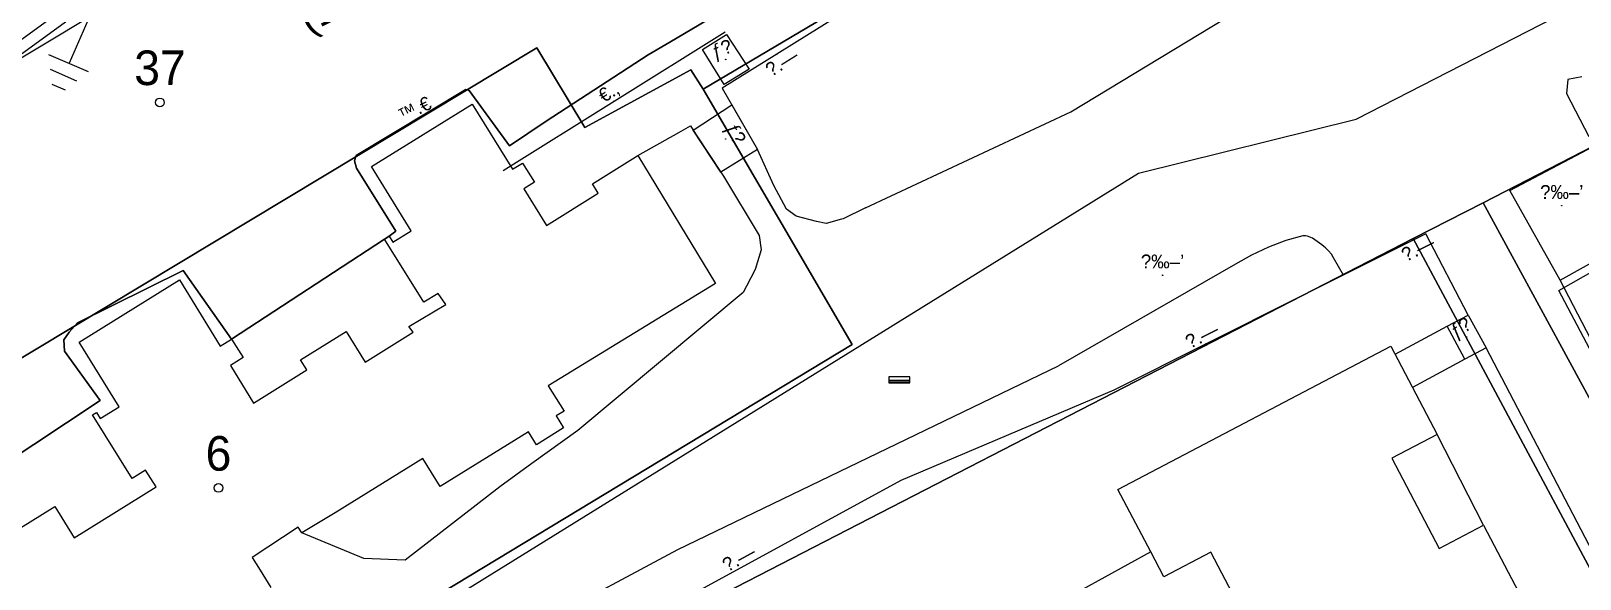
# Model space of a CAD drawing. Header units: metres. Extents: x 218299 to 220222, y 572714 to 574340.
# Drawn here: x 219449.9 to 219539.4, y 573961.7 to 573993.4 of the extents above; entities that cross this region are included whole.
import ezdxf
from ezdxf.enums import TextEntityAlignment as Align

# ---------------------------------------------------------------- set-up
doc = ezdxf.new("R2010")
doc.units = ezdxf.units.M
doc.header["$MEASUREMENT"] = 0
for name, color, linetype in [('1602', 44, 'Continuous'), ('1603', 44, 'Continuous'), ('6021', 110, 'Continuous'), ('6031', 254, 'Continuous'), ('6151', 102, 'CABLEUNDEXIST03'), ('6561', 7, 'Continuous'), ('6901', 3, 'Continuous'), ('A_POINTS', 2, 'Continuous'), ('M2200', 253, 'Continuous'), ('M2207', 253, 'Continuous'), ('M2401', 7, 'Continuous'), ('M2404', 7, 'Continuous'), ('M2407', 253, 'Continuous'), ('M2412', 253, 'Continuous'), ('M2420', 253, 'Continuous'), ('M2602', 253, 'Continuous'), ('M2605', 253, 'Continuous'), ('M2804', 253, 'Continuous'), ('M5202', 253, 'Continuous')]:
    doc.layers.add(name, color=color, linetype=linetype)
doc.styles.add('HEBTXT', font='HEBTXT')
doc.styles.add('MAVAT_HEBTXT', font='HEBTXT')
doc.linetypes.add('CABLEUNDEXIST03', pattern='A,3.5,[222,elecad.shx,S=0.01,R=0,X=0,Y=0],1.5', length=5)

# ---------------------------------------------------------------- blocks, each defined once
blk = doc.blocks.new('6901')
at = {"layer": 'A_POINTS'}
blk.add_circle((0, 0), 0.25, dxfattribs=at)
at = {"color": 0, "style": 'HEBTXT', "flags": 1}
blk.add_attdef('CODE', (-2.918, 6.399), '', height=1.7, dxfattribs=at)
at = {"color": 0, "style": 'HEBTXT'}
for tag, p in [('PATH', (0.169, 4.708)), ('HTCH', (0.169, 2.708))]:
    blk.add_attdef(tag, text='', height=1.7, dxfattribs=at).set_placement(p, align=Align.MIDDLE_CENTER)
blk = doc.blocks.new('6561')
at = {"color": 0}
blk.add_line((0, 0), (-1.62, -3.72), dxfattribs=at)
at = {"color": 0, "flags": 128}
for points in [[(-2.812, -3.202), (-0.519, -4.199)], [(-2.718, -4.061), (-1.185, -4.727)], [(-2.624, -4.919), (-1.851, -5.255)]]:
    blk.add_lwpolyline(points, dxfattribs=at)
at = {"color": 0, "style": 'HEBTXT'}
for tag, p in [('TYPE', (1.691, -1.644)), ('DESC', (1.691, -4.209))]:
    blk.add_attdef(tag, p, '', height=1.5, dxfattribs=at)
blk = doc.blocks.new('1603')
at = {"layer": 'A_POINTS'}
blk.add_circle((0, 0), 0.25, dxfattribs=at)
at = {"color": 0, "style": 'HEBTXT'}
blk.add_attdef('PARCEL_NUM', text='', height=2, dxfattribs=at).set_placement((0, 1), align=Align.CENTER)
at = {"color": 0, "style": 'HEBTXT', "flags": 1}
blk.add_attdef('LOT_NUM', text='', height=2, dxfattribs=at).set_placement((0, -2.5), align=Align.CENTER)
blk = doc.blocks.new('M2804')
blk.add_circle((0, 0), 0.025)
at = {"style": 'MAVAT_HEBTXT'}
blk.add_attdef('NAME', text='', height=0.8, dxfattribs=at).set_placement((0, 1.59), align=Align.MIDDLE)
blk = doc.blocks.new('M5202')
blk.add_lwpolyline([(-2, -0.53), (2, -0.53), (2, 0.67), (-2, 0.67)], close=True)
for points in [[(-2, 0), (2, 0)], [(-2, -0.33), (2, -0.33)]]:
    blk.add_lwpolyline(points)
at = {"style": 'MAVAT_HEBTXT', "flags": 1}
for tag, p in [('MARK', (0, 1.92)), ('HEIGHT', (0, -1.78)), ('NAME', (0, -4.35))]:
    blk.add_attdef(tag, text='', height=0.8, dxfattribs=at).set_placement(p, align=Align.MIDDLE)
blk = doc.blocks.new('M2404')
blk.add_circle((0, 0), 0.025)
at = {"style": 'MAVAT_HEBTXT'}
blk.add_attdef('NAME', text='', height=0.8, dxfattribs=at).set_placement((0, 1.59), align=Align.MIDDLE)
blk = doc.blocks.new('M2412')
blk.add_circle((0, 0), 0.025)
at = {"style": 'MAVAT_HEBTXT'}
blk.add_attdef('NAME', text='', height=0.8, dxfattribs=at).set_placement((0, 1.59), align=Align.MIDDLE)
blk = doc.blocks.new('M2602')
blk.add_circle((0, 0), 0.025)
at = {"style": 'MAVAT_HEBTXT'}
blk.add_attdef('NAME', text='', height=0.8, dxfattribs=at).set_placement((0, 1.59), align=Align.MIDDLE)
blk = doc.blocks.new('M2605')
blk.add_circle((0, 0), 0.025)
at = {"style": 'MAVAT_HEBTXT'}
blk.add_attdef('NAME', text='', height=0.8, dxfattribs=at).set_placement((0, 1.59), align=Align.MIDDLE)
blk = doc.blocks.new('111')
at = {"layer": 'M2200'}
for points in [[(219448.615, 573964.265, 600.191), (219451.306, 573965.932, 600.191), (219452.423, 573964.131, 600.716), (219457.158, 573967.065, 600.506), (219456.558, 573968.033, 600.611), (219455.776, 573967.548, 599.141), (219453.49, 573971.238, 599.246), (219453.71, 573971.374, 599.246), (219453.927, 573971.024, 599.246), (219455.022, 573971.703, 599.036), (219452.709, 573975.437, 599.193), (219458.505, 573979.028, 599.298), (219460.871, 573975.21, 599.193), (219460.871, 573975.21, 599.193), (219461.526, 573975.615, 598.143), (219461.526, 573975.615, 598.143), (219462.192, 573974.54, 598.038), (219461.453, 573974.082, 599.088), (219462.794, 573971.918, 600.558), (219465.879, 573973.829, 600.663), (219465.514, 573974.418, 600.663), (219468.142, 573976.047, 600.768), (219469.235, 573974.282, 600.978), (219472.011, 573976.003, 600.978), (219471.771, 573976.339, 600.179), (219473.908, 573977.61, 601.019), (219473.46, 573978.252, 600.978), (219472.627, 573977.736, 599.613), (219470.366, 573981.386, 599.718), (219470.366, 573981.386, 599.718), (219470.631, 573981.55, 599.718), (219470.631, 573981.55, 599.718), (219470.842, 573981.21, 599.718), (219471.9, 573981.866, 599.403), (219469.599, 573985.58, 599.613), (219475.427, 573989.191, 599.718), (219477.758, 573985.429, 599.718), (219478.329, 573985.782, 598.668), (219479.016, 573984.673, 598.668), (219478.405, 573984.294, 599.613), (219479.714, 573982.182, 601.188), (219482.711, 573984.039, 601.188), (219482.371, 573984.588, 601.188), (219484.997, 573986.215, 601.083), (219484.997, 573986.215, 601.083), (219489.489, 573978.816, 601.2), (219479.818, 573972.902, 601.095), (219480.734, 573971.451, 601.019), (219480.271, 573971.179, 600.978), (219480.705, 573970.479, 599.823), (219479.136, 573969.507, 599.928), (219478.672, 573970.256, 600.873), (219473.566, 573967.092, 600.978), (219472.563, 573968.711, 601.083), (219467.499, 573965.573, 600.348), (219465.591, 573964.419, 600.599), (219465.591, 573964.419, 600.599), (219465.379, 573964.747, 600.599), (219462.712, 573962.985, 600.704), (219463.173, 573962.251, 600.663), (219463.792, 573961.253, 600.558)], [(219520.813, 573958.123, 604.44), (219518.1, 573963.291, 604.44), (219515.386, 573961.866, 604.335), (219514.624, 573963.317, 604.335), (219512.733, 573966.919, 604.335), (219528.506, 573975.201, 604.44), (219531.182, 573970.106, 604.492), (219528.56, 573968.73, 604.492), (219531.298, 573963.516, 604.282), (219533.856, 573964.859, 604.387), (219536.495, 573959.834, 604.387)]]:
    blk.add_polyline3d(points, dxfattribs=at)
at = {"layer": 'M2207'}
blk.add_polyline3d([(219572.293, 573983.147, 593.69), (219570.467, 573986.931, 592.79), (219569.696, 573988.407, 592.79), (219574.694, 573990.795, 592.64), (219577.239, 573985.531, 592.64), (219576.956, 573985.369, 593.54), (219580.147, 573979.296, 593.54), (219575.203, 573976.998, 593.529), (219575.259, 573976.865, 592.554), (219546.931, 573962.368, 593.465), (219546.931, 573962.368, 593.465), (219538.28, 573979.011, 592.565), (219538.28, 573979.011, 592.565), (219544.317, 573982.387, 592.565), (219548.054, 573975.232, 592.565), (219549.951, 573971.434, 592.565), (219571.907, 573983.066, 592.565), (219571.95, 573982.976, 593.69)], close=True, dxfattribs=at)
at = {"layer": 'M2401'}
for points in [[(219490.759, 573995.084, 595.067), (219486.838, 573992.768, 595.067), (219485.598, 573992.036, 595.067), (219479.703, 573988.206, 595.067), (219477.578, 573986.784, 595.067), (219475.252, 573989.968, 595.067), (219475.065, 573990.036, 595.067), (219468.724, 573986.22, 595.067), (219468.621, 573985.917, 595.067), (219468.732, 573985.494, 595.067), (219471.017, 573981.854, 595.067), (219470.631, 573981.55, 595.067), (219470.366, 573981.386, 595.067), (219461.526, 573975.615, 595.067), (219458.727, 573979.568, 595.067), (219452.629, 573976.547, 595.067), (219452.133, 573976.018, 595.067), (219451.823, 573975.577, 595.067), (219451.865, 573974.921, 595.067), (219453.931, 573972.059, 595.067), (219444.296, 573965.693, 595.067)], [(219454.15, 573994.718, 585.106), (219445.818, 573989.717, 585.106)]]:
    blk.add_polyline3d(points, dxfattribs=at)
at = {"layer": 'M2404'}
for points in [[(219444.296, 573965.693, 593.529), (219453.931, 573972.059, 593.529), (219451.865, 573974.921, 593.529), (219451.823, 573975.577, 593.529), (219452.133, 573976.018, 593.529), (219452.629, 573976.547, 593.529), (219458.727, 573979.568, 593.529), (219461.526, 573975.615, 593.529), (219470.366, 573981.386, 593.529), (219470.631, 573981.55, 593.529), (219471.017, 573981.854, 593.529), (219468.732, 573985.494, 593.529), (219468.621, 573985.917, 593.529), (219468.724, 573986.22, 593.529), (219475.065, 573990.036, 593.529), (219475.252, 573989.968, 593.529), (219477.578, 573986.784, 593.529), (219479.703, 573988.206, 593.529), (219485.598, 573992.036, 593.529), (219486.838, 573992.768, 593.529), (219490.759, 573995.084, 593.529)], [(219454.15, 573994.718, 585.106), (219445.818, 573989.717, 585.106)]]:
    blk.add_polyline3d(points, dxfattribs=at)
at = {"layer": 'M2407'}
for points in [[(219498.143, 573983.203, 589.258), (219510.008, 573988.75, 589.258), (219520.348, 573995.006, 589.258), (219519.644, 573996.196, 589.258)], [(219539.535, 573990.756, 589.558), (219538.73, 573990.603, 589.558), (219538.647, 573989.81, 589.558), (219539.929, 573987.318, 589.558)], [(219495.317, 573982.397, 589.212), (219494.146, 573982.711, 589.212), (219493.573, 573983.124, 589.212), (219492.848, 573984.484, 589.032), (219491.903, 573986.573, 588.808)], [(219538.28, 573979.011, 589.728), (219535.365, 573984.189, 589.638), (219540.217, 573986.757, 589.558)], [(219489.944, 573985.023, 589.018), (219491.994, 573981.606, 589.108), (219492.128, 573980.776, 589.108), (219491.764, 573979.625, 589.108), (219491.279, 573978.675, 589.165)], [(219496.756, 573982.537, 589.258), (219495.88, 573982.292, 589.258), (219495.317, 573982.397, 589.212)], [(219498.143, 573983.203, 589.258), (219496.851, 573982.563, 589.258), (219496.756, 573982.537, 589.258)], [(219523.57, 573981.577, 589.28), (219523.547, 573981.581, 589.28), (219523.477, 573981.581, 589.28), (219523.407, 573981.573, 589.28), (219522.425, 573981.317, 589.28), (219521.433, 573980.932, 589.28), (219520.455, 573980.458, 589.28), (219519.514, 573979.94, 589.28), (219509.301, 573974.064, 589.28)], [(219525.753, 573979.314, 589.28), (219525.193, 573980.316, 589.28), (219525.06, 573980.521, 589.28), (219524.902, 573980.705, 589.28), (219524.72, 573980.878, 589.28), (219524.62, 573980.962, 589.28), (219524.513, 573981.048, 589.28), (219524.241, 573981.258, 589.28), (219523.965, 573981.441, 589.28), (219523.687, 573981.559, 589.28), (219523.57, 573981.577, 589.28)], [(219491.084, 573978.294, 589.188), (219481.527, 573970.328, 589.048), (219478.868, 573968.428, 589.048), (219477.012, 573967.074, 589.048), (219471.548, 573962.844, 588.838), (219469.172, 573962.933, 588.838), (219465.591, 573964.419, 588.838)], [(219491.279, 573978.675, 589.165), (219491.084, 573978.294, 589.188)], [(219528.744, 573974.749, 590.208), (219531.757, 573976.364, 590.158)], [(219532.769, 573974.452, 590.158), (219529.755, 573972.823, 590.233)], [(219479.471, 573959.262, 588.987), (219487.295, 573963.456, 589.179), (219509.301, 573974.064, 589.28)], [(219533.856, 573964.859, 590.25), (219531.182, 573970.106, 590.25)], [(219514.624, 573963.317, 590.334), (219507.988, 573959.662, 590.334), (219511.361, 573953.16, 590.334)]]:
    blk.add_polyline3d(points, dxfattribs=at)
at = {"layer": 'M2412'}
for points in [[(219489.988, 573990.323, 587.241), (219488.733, 573992.337, 587.231), (219490.12, 573993.218, 586.746), (219491.419, 573991.212, 586.756)], [(219491.903, 573986.573, 588.628), (219489.796, 573985.248, 588.628), (219488.197, 573987.675, 587.368), (219490.421, 573989.147, 587.368)], [(219531.757, 573976.364, 590.158), (219532.963, 573977, 589.558), (219533.999, 573975.099, 589.558), (219532.769, 573974.452, 590.158)]]:
    blk.add_polyline3d(points, close=True, dxfattribs=at)
at = {"layer": 'M2420'}
blk.add_lwpolyline([(219316.036, 573867.423), (219367.59, 573898.12), (219408.3, 573924.38), (219456.91, 573949.88), (219513.91, 573985.19), (219526.5, 573988.31), (219573, 574012.19), (219574.5, 574016.38)], dxfattribs=at)
at = {"layer": 'M2602'}
blk.add_polyline3d([(219477.206, 573985.358, 587.252), (219490.035, 573993.357, 587.315)], dxfattribs=at)
at = {"layer": 'M2605'}
for points in [[(219499.657, 573996.219, 588.208), (219489.871, 573990.104, 588.208), (219491.903, 573986.573, 588.808)], [(219487.364, 573987.555, 589.018), (219488.029, 573987.931, 589.018), (219488.033, 573987.924, 589.018)], [(219488.033, 573987.924, 589.018), (219488.197, 573987.675, 589.018), (219488.409, 573987.353, 589.018)], [(219484.997, 573986.215, 589.018), (219487.364, 573987.555, 589.018)], [(219488.409, 573987.353, 589.018), (219489.796, 573985.248, 589.018), (219489.944, 573985.023, 589.018)], [(219531.757, 573976.364, 590.158), (219532.963, 573977, 590.158), (219532.963, 573977, 590.158), (219530.509, 573981.698, 590.139), (219523.161, 573978.015, 590.024)], [(219523.161, 573978.015, 590.024), (219512.49, 573972.667, 589.858)], [(219539.538, 573950.993, 590.233), (219542.454, 573958.902, 590.233), (219533.999, 573975.099, 590.233), (219533.999, 573975.099, 590.233), (219532.769, 573974.452, 590.158)], [(219512.49, 573972.667, 589.858), (219500.185, 573967.443, 589.858), (219481.234, 573957.096, 589.498), (219470.394, 573950.861, 589.449)]]:
    blk.add_polyline3d(points, dxfattribs=at)
at = {"layer": 'M2404'}
ref = blk.add_blockref('M2404', (219472.334, 573988.393), dxfattribs=dict(at, xscale=0.5, yscale=0.5, zscale=0.5))
ref.add_attrib('NAME', '™.€', dxfattribs={"layer": '0', "height": 0.8, "rotation": 26.35483, "style": 'MAVAT_HEBTXT'}).set_placement((219472.09, 573988.886), align=Align.MIDDLE)
at = {"layer": 'M2412'}
ref = blk.add_blockref('M2412', (219490.069, 573991.769), dxfattribs=dict(at, xscale=0.5, yscale=0.5, zscale=0.5))
ref.add_attrib('NAME', 'ƒ\x8e', dxfattribs={"layer": '0', "height": 0.8, "rotation": 20.73782, "style": 'MAVAT_HEBTXT'}).set_placement((219489.874, 573992.283), align=Align.MIDDLE)
ref = blk.add_blockref('M2412', (219490.074, 573987.178), dxfattribs=dict(at, xscale=0.5, yscale=0.5, zscale=0.5, rotation=7.987237944962638))
ref.add_attrib('NAME', 'ƒ\x8e', dxfattribs={"layer": '0', "height": 0.8, "rotation": 298.97251, "style": 'MAVAT_HEBTXT'}).set_placement((219490.555, 573987.444), align=Align.MIDDLE)
ref = blk.add_blockref('M2412', (219532.874, 573975.726), dxfattribs=dict(at, xscale=0.5, yscale=0.5, zscale=0.5))
ref.add_attrib('NAME', 'ƒ\x8e', dxfattribs={"layer": '0', "height": 0.8, "rotation": 32.63426, "style": 'MAVAT_HEBTXT'}).set_placement((219532.577, 573976.189), align=Align.MIDDLE)
at = {"layer": 'M2602'}
ref = blk.add_blockref('M2602', (219483.621, 573989.358), dxfattribs=dict(at, xscale=0.5, yscale=0.5, zscale=0.5))
ref.add_attrib('NAME', '€.‚', dxfattribs={"layer": '0', "height": 0.8, "rotation": 31.94272, "style": 'MAVAT_HEBTXT'}).set_placement((219483.33, 573989.824), align=Align.MIDDLE)
at = {"layer": 'M2605'}
ref = blk.add_blockref('M2605', (219493.018, 573992.07), dxfattribs=dict(at, xscale=0.5, yscale=0.5, zscale=0.5))
ref.add_attrib('NAME', '\x9a.—', dxfattribs={"layer": '0', "height": 0.8, "rotation": 31.99867, "style": 'MAVAT_HEBTXT'}).set_placement((219493.309, 573991.604), align=Align.MIDDLE)
ref = blk.add_blockref('M2605', (219529.813, 573981.349), dxfattribs=dict(at, xscale=0.5, yscale=0.5, zscale=0.5))
ref.add_attrib('NAME', '\x9a.—', dxfattribs={"layer": '0', "height": 0.8, "rotation": 26.61943, "style": 'MAVAT_HEBTXT'}).set_placement((219530.06, 573980.858), align=Align.MIDDLE)
ref = blk.add_blockref('M2605', (219517.825, 573975.341), dxfattribs=dict(at, xscale=0.5, yscale=0.5, zscale=0.5))
ref.add_attrib('NAME', '\x9a.—', dxfattribs={"layer": '0', "height": 0.8, "rotation": 26.61943, "style": 'MAVAT_HEBTXT'}).set_placement((219517.579, 573975.833), align=Align.MIDDLE)
ref = blk.add_blockref('M2605', (219491.088, 573962.476), dxfattribs=dict(at, xscale=0.5, yscale=0.5, zscale=0.5))
ref.add_attrib('NAME', '\x9a.—', dxfattribs={"layer": '0', "height": 0.8, "rotation": 28.63562, "style": 'MAVAT_HEBTXT'}).set_placement((219490.825, 573962.959), align=Align.MIDDLE)
at = {"layer": 'M2804'}
ref = blk.add_blockref('M2804', (219538.373, 573983.316, 602.25), dxfattribs=dict(at, xscale=0.5, yscale=0.5, zscale=0.5))
ref.add_attrib('NAME', '\x8d‰–’', dxfattribs={"layer": '0', "height": 0.8, "style": 'MAVAT_HEBTXT'}).set_placement((219538.373, 573984.112, 602.25), align=Align.MIDDLE)
ref = blk.add_blockref('M2804', (219515.306, 573979.304, 601.843), dxfattribs=dict(at, xscale=0.5, yscale=0.5, zscale=0.5))
ref.add_attrib('NAME', '\x8d‰–’', dxfattribs={"layer": '0', "height": 0.8, "style": 'MAVAT_HEBTXT'}).set_placement((219515.306, 573980.1, 601.843), align=Align.MIDDLE)
at = {"layer": 'M5202', "xscale": 0.3, "yscale": 0.3, "zscale": 0.3}
blk.add_blockref('M5202', (219500.099, 573973.234, 589.269), dxfattribs=at)

msp = doc.modelspace()

# ---------------------------------------------------------------- linework, layer by layer
at = {"layer": '1602'}
for points in [[(219424.6459, 573979.5721), (219467.5736, 574005.3653), (219470.7482, 573999.9716), (219481.2757, 574006.4146), (219484.3915, 574010.1135), (219483.419, 574015.3253), (219470.2272, 574037.0544), (219468.1057, 574035.6819), (219462.8846, 574044.6433), (219460.6919, 574045.4822), (219478.5006, 574055.6631), (219497.846, 574024.5222), (219500.5425, 574011.684), (219506.362, 574002.6066), (219505.4585, 573999.9561), (219488.7622, 573990.0598), (219488.0479, 573991.1703), (219481.938, 573987.8368), (219479.1603, 573992.4373), (219425.3618, 573960.0569)], [(219437.3039, 573938.9762), (219497.3748, 573975.3068), (219488.7622, 573990.0598), (219505.4585, 573999.9561), (219506.362, 574002.6066), (219523.6769, 573997.2083), (219567.5277, 574023.9848), (219577.0421, 574005.7593), (219533.8352, 573983.4866), (219529.7884, 573981.423), (219489.3996, 573960.6283), (219446.8683, 573938.5637)]]:
    msp.add_lwpolyline(points, dxfattribs=at)
for points in [[(219564.5202, 573967.4778), (219547.2393, 573958.8349), (219533.8352, 573983.4866), (219577.0421, 574005.7593), (219589.938, 573980.7241)], [(219479.1603, 573992.4373), (219481.938, 573987.8368), (219488.0479, 573991.1703), (219488.7622, 573990.0598), (219497.3748, 573975.3068), (219437.3039, 573938.9762), (219425.3618, 573960.0569)], [(219541.7694, 573959.0713), (219529.7884, 573981.423), (219533.8352, 573983.4866), (219547.2393, 573958.8349), (219540.7428, 573939.6978), (219536.6162, 573942.156)], [(219536.6162, 573942.156), (219506.8918, 573926.6488), (219489.3996, 573960.6283), (219529.7884, 573981.423), (219541.7694, 573959.0713)]]:
    msp.add_lwpolyline(points, close=True, dxfattribs=at)
at = {"layer": '6021'}
msp.add_lwpolyline([(219489.1565, 574012.9119), (219486.2798, 574011.4779), (219453.756, 573995.2655), (219427.335, 573976.0452)], dxfattribs=at)
at = {"layer": '6031'}
msp.add_lwpolyline([(219427.9765, 573977.3802), (219430.5144, 573979.2259), (219453.3441, 573995.829), (219487.5372, 574013.2101)], dxfattribs=at)
at = {"layer": '6151'}
msp.add_lwpolyline([(219541.0788, 573939.1318), (219542.3174, 573940.2591), (219542.5592, 573942.3551), (219548.5314, 573958.883), (219538.1988, 573978.4258), (219545.4617, 573982.5375)], dxfattribs=at)

# ---------------------------------------------------------------- block references
msp.add_blockref('111', (0, 0))
at = {"layer": '1603'}
for p, values in [((219457.3862, 573989.2881), {'PARCEL_NUM': '37'}), ((219460.766, 573967.0083), {'PARCEL_NUM': '6'})]:
    msp.add_blockref('1603', p, dxfattribs=at).add_auto_attribs(values)
at = {"layer": '6561'}
msp.add_blockref('6561', (219453.756, 573995.2655), dxfattribs=at)
at = {"layer": '6901'}
ref = msp.add_blockref('6901', (219469.7309, 574003.2286), dxfattribs=dict(at, rotation=26.4952))
ref.add_attrib('PATH', '11/442RD - 282', dxfattribs={"layer": '0', "color": 0, "height": 1.7, "rotation": 26.4952, "style": 'HEBTXT'}).set_placement((219470.7884, 573999.8589), align=Align.MIDDLE_CENTER)
ref.add_attrib('HTCH', '(120)םוינימולא', dxfattribs={"layer": '0', "color": 0, "height": 1.7, "rotation": 26.4952, "style": 'HEBTXT'}).set_placement((219471.9538, 573997.2113), align=Align.MIDDLE_CENTER)

doc.saveas('drawing.dxf')
